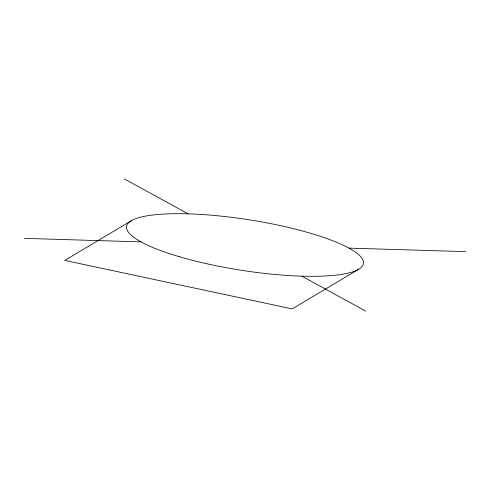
<?xml version="1.0" encoding="UTF-8"?>
<svg xmlns="http://www.w3.org/2000/svg" width="490" height="490" viewBox="0 0 490 490"><rect width="100%" height="100%" fill="white"/><g stroke="black" fill="none" stroke-linecap="round" stroke-linejoin="round"><path stroke-width="0.73" d="M131.277 220.763L64.723 260.411L292.169 308.884L358.723 269.237M24.5 238.379L141.053 241.882M348.947 248.118L465.5 251.621M124.331 178.911L188.117 213.842M301.883 276.158L365.669 311.089M179.168 256.65A119.866 25.535 8.9 0 0 363.237 264.349A119.866 25.535 8.9 0 0 192.595 214.007A119.866 25.535 8.9 0 0 179.168 256.65"/></g></svg>
